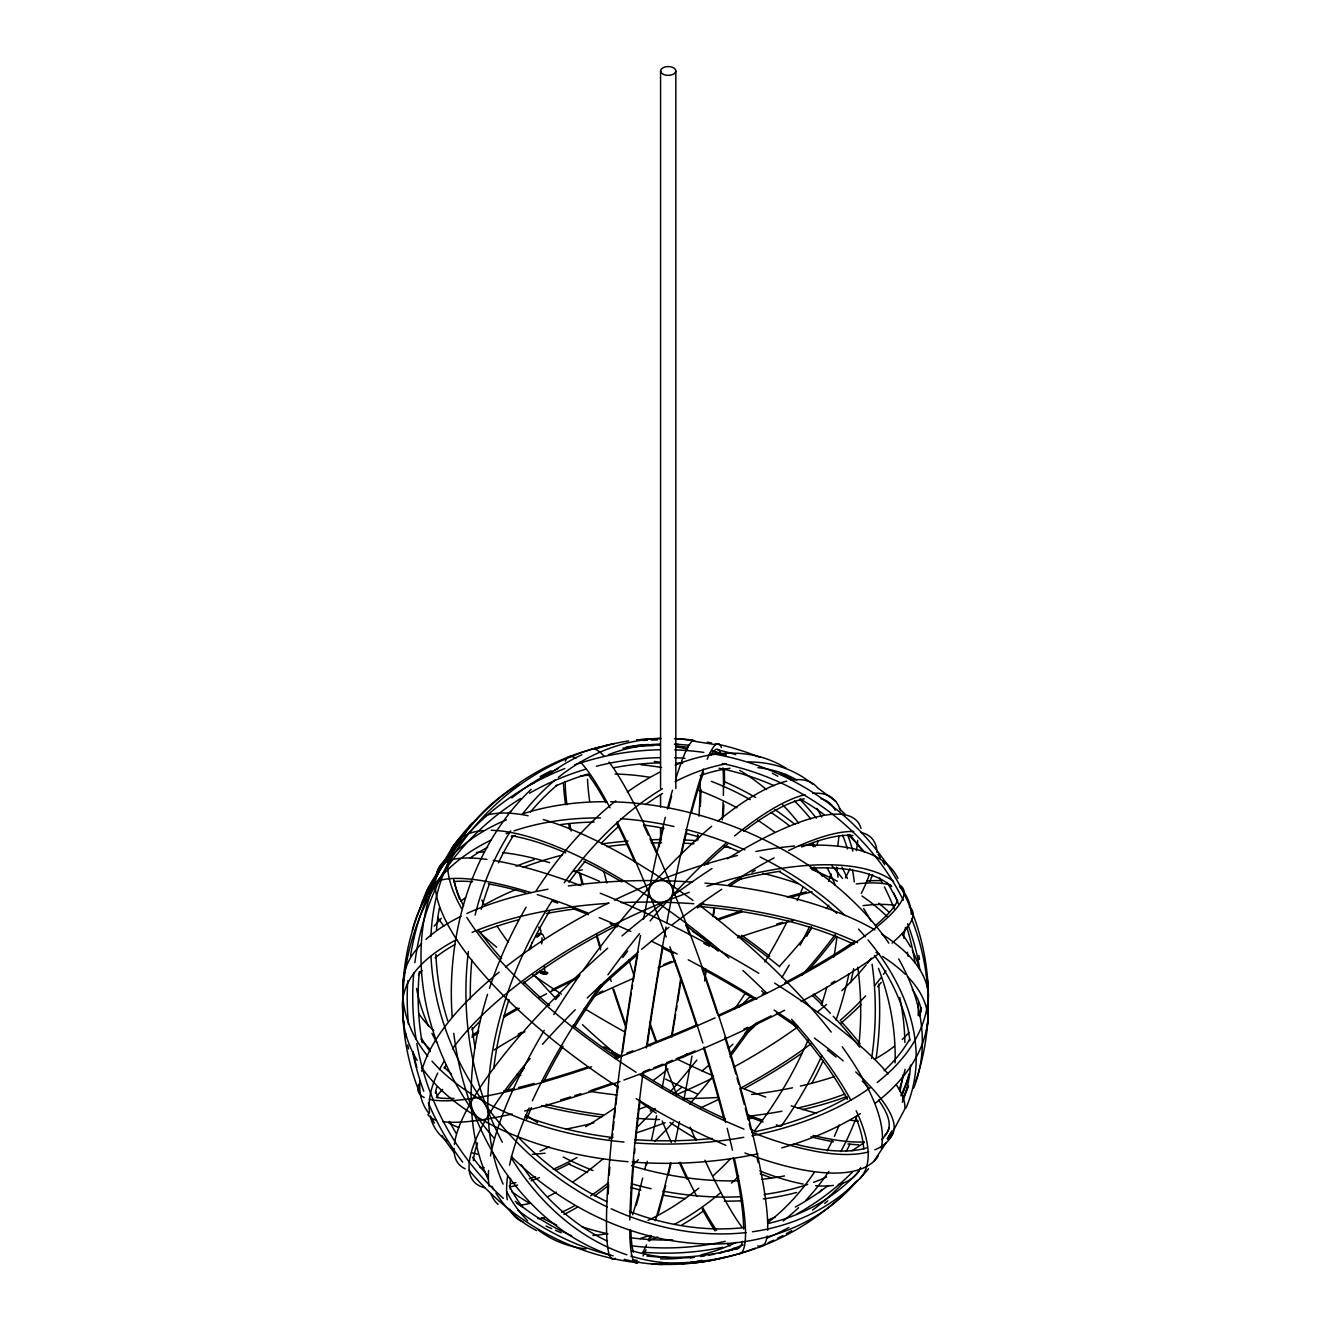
<?xml version="1.0" encoding="UTF-8"?>
<svg xmlns="http://www.w3.org/2000/svg" width="1331" height="1331" viewBox="0 0 1331 1331"><rect width="100%" height="100%" fill="white"/><g stroke="black" fill="none" stroke-linecap="round" stroke-linejoin="round"><path stroke-width="1.5" d="M541.617 943.829L542 937.839M530.537 948.57L531.002 946.175M540.136 971.297C557.323 972.445 539.637 977.154 540.037 970.865M531.718 943.762L531.901 942.448M541.684 940.867L541.551 943.047M536.543 973.993L537.591 972.279M537.508 972.761L537.558 973.044M544.379 966.722L544.812 971.447M894.049 1129.437L904.797 1109.039A262.789 58.98 27.8 0 0 896.179 1084.632M886.097 1142.83L873.735 1161.431A262.789 86.548 33.6 0 1 744.927 1152.979M539.92 972.512L544.229 973.793L547.64 973.094M540.819 933.697L540.935 930.585L538.706 927.091M537.608 973.527L536.593 973.56M546.608 973.61L540.053 972.129M537.009 933.647L542.649 934.262L544.462 938.172M715.662 744.661L692.386 740.968A262.789 23.825 -81 0 0 675.532 779.766M536.127 936.142L538.24 935.826L539.787 933.231M535.844 936.425L537.059 937.107A11.064 9.034 3.1 0 0 540.003 934.612L540.253 933.447M835.635 801.312L817.45 787.702A262.789 73.538 -53.2 0 0 790.747 780.299M675.832 71.009A7.62 4.409 0 0 1 664.302 74.736A7.62 4.409 0 0 1 664.485 67.116A7.62 4.409 0 0 1 675.832 71.009L675.832 788.468M660.575 70.892L660.575 788.351M660.575 794.59L660.575 807.068M660.575 827.849L660.575 842.407M722.7 1252.338A257.216 249.562 74.5 0 1 718.723 1253.236M714.714 1254.085A257.216 249.562 74.5 0 1 708.674 1255.233M704.631 1255.898A257.216 249.562 74.5 0 1 700.555 1256.514M694.449 1257.296A257.216 249.562 74.5 0 1 690.373 1257.728M540.203 776.522A257.216 249.562 74.5 0 1 551.051 770.799M622.875 748.205A257.216 249.562 74.5 0 1 653.454 745.593M675.849 746.125A257.216 249.562 74.5 0 1 688.144 747.29M714.497 751.948A257.216 249.562 74.5 0 1 726.343 755.01M772.413 773.294A257.216 249.562 74.5 0 1 777.87 776.206M849.577 834.57A257.216 249.562 74.5 0 1 862.238 850.592M879.675 877.944A257.216 249.562 74.5 0 1 882.569 883.318M884.433 886.928A257.216 249.562 74.5 0 1 894.482 909.356M902.934 934.445A257.216 249.562 74.5 0 1 903.999 938.355M907.276 952.214A257.216 249.562 74.5 0 1 908.091 956.224M905.147 1069.325A257.216 249.562 74.5 0 1 899.307 1089.324M843.255 1182.743A257.216 249.562 74.5 0 1 812.609 1210.079M738.339 1248.062A257.216 249.562 74.5 0 1 734.446 1249.227M732.516 1249.776A257.216 249.562 74.5 0 1 728.606 1250.857M755.093 1248.179A262.789 254.97 74.5 0 1 651.94 1264.017M637.732 1262.77A262.789 254.97 74.5 0 1 469.161 1170.298M462.672 1162.129A262.789 254.97 74.5 0 1 428.332 1102.9M423.74 1091.204A262.789 254.97 74.5 0 1 412.893 1053.287M408.484 1024.321A262.789 254.97 74.5 0 1 407.752 980.814M410.53 955.941A262.789 254.97 74.5 0 1 601.179 746.741M605.106 745.826A262.789 254.97 74.5 0 1 609.082 744.994M643.306 740.452A262.789 254.97 74.5 0 1 647.332 740.219M651.375 740.069A262.789 254.97 74.5 0 1 657.398 739.969M791.662 1230.676A262.789 254.97 74.5 0 1 786.388 1233.654M782.844 1235.584A262.789 254.97 74.5 0 1 777.42 1238.362M773.777 1240.143A262.789 254.97 74.5 0 1 768.237 1242.721M764.51 1244.352A262.789 254.97 74.5 0 1 758.87 1246.698M855.45 1182.161A262.789 254.97 74.5 0 1 659.494 1262.603M637.166 1260.44A262.789 254.97 74.5 0 1 633.123 1259.841M613.175 1255.848A262.789 254.97 74.5 0 1 517.792 1210.212M503.384 1198.366A262.789 254.97 74.5 0 1 416.836 1043.537M416.137 1039.395A262.789 254.97 74.5 0 1 413.758 973.028M414.873 962.662A262.789 254.97 74.5 0 1 614.589 743.463M636.684 739.969A262.789 254.97 74.5 0 1 660.908 738.455M675.017 738.672A262.789 254.97 74.5 0 1 693.268 740.119M707.427 742.182A262.789 254.97 74.5 0 1 711.436 742.931M715.429 743.73A262.789 254.97 74.5 0 1 760.151 757.472M839.245 808.533A262.789 254.97 74.5 0 1 845.135 814.256M878.044 854.319A262.789 254.97 74.5 0 1 880.34 857.78M882.569 861.273A262.789 254.97 74.5 0 1 884.732 864.801M892.186 1130.585A262.789 254.97 74.5 0 1 889.224 1135.925M738.04 1248.245A257.216 249.562 74.5 0 1 646.949 1256.048M571.681 1235.867A257.216 249.562 74.5 0 1 515.247 1201.261M488.161 1175.889A257.216 249.562 74.5 0 1 472.438 1157.205M456.383 1133.663A257.216 249.562 74.5 0 1 449.379 1121.368M438.049 1097.326A257.216 249.562 74.5 0 1 435.769 1091.62M422.177 1042.622A257.216 249.562 74.5 0 1 419.348 971.58M511.886 797.885A257.216 249.562 74.5 0 1 558.404 768.353M626.369 746.99A257.216 249.562 74.5 0 1 648.796 744.495M675.233 744.245A257.216 249.562 74.5 0 1 689.574 745.31M718.008 749.952A257.216 249.562 74.5 0 1 735.793 754.644M779.766 772.729A257.216 249.562 74.5 0 1 792.294 779.8M893.534 892.768A257.216 249.562 74.5 0 1 898.475 904.032M906.744 927.091A257.216 249.562 74.5 0 1 915.029 962.779M918.373 1003.341A257.216 249.562 74.5 0 1 918.157 1015.52M909.09 1073.818A257.216 249.562 74.5 0 1 902.035 1095.679M827.832 1200.861A257.216 249.562 74.5 0 1 824.638 1203.474M789.017 1227.365A257.216 249.562 74.5 0 1 766.906 1238.096M866.631 1147.888A257.216 84.718 33.6 0 1 793.542 1143.662M756.657 1131.799A257.216 84.718 33.6 0 1 750.934 1129.603M725.511 1118.905A257.216 84.718 33.6 0 1 642.091 1073.867M618.1 1058.195A257.216 84.718 33.6 0 1 573.112 1025.169M549.57 1005.62A257.216 84.718 33.6 0 1 523.898 981.995M501.554 958.636A257.216 84.718 33.6 0 1 479.36 931.134M463.587 905.812A257.216 84.718 33.6 0 1 453.655 879.492M738.655 935.394A257.216 84.718 33.6 0 1 779.75 966.788M812.226 995.322A257.216 84.718 33.6 0 1 830.378 1013.29M833.173 1016.218A257.216 84.718 33.6 0 1 859.626 1047.214M889.191 1127.756A257.216 84.718 33.6 0 1 881.555 1139.619M893.168 1132.681A262.789 86.548 33.6 0 1 874.85 1149.818M868.744 1151.881A262.789 86.548 33.6 0 1 751.632 1132.182M743.979 1129.121A262.789 86.548 33.6 0 1 639.679 1074.533M636.151 1072.287A262.789 86.548 33.6 0 1 466.815 917.392M461.541 908.507A262.789 86.548 33.6 0 1 457.265 841.458M712.501 915.395A262.789 86.548 33.6 0 1 719.505 919.987M741.683 935.277A262.789 86.548 33.6 0 1 769.734 956.307M813.757 993.974A262.789 86.548 33.6 0 1 822.674 1002.509M841.142 1021.559A262.789 86.548 33.6 0 1 860.125 1043.77M725.828 1145.309A262.789 86.548 33.6 0 1 636.168 1098.641M618.499 1087.494A262.789 86.548 33.6 0 1 444.903 860.059M476.465 852.489A257.216 84.718 33.6 0 1 483.819 851.923M502.569 852.622A257.216 84.718 33.6 0 1 549.653 862.688M574.343 871.09A257.216 84.718 33.6 0 1 599.582 881.355M692.37 931.201A257.216 84.718 33.6 0 1 711.22 943.546M580.316 776.106A257.216 207.137 43.8 0 1 590.398 774.925M615.072 774.043A257.216 207.137 43.8 0 1 649.778 777.287M697.793 790.048A257.216 207.137 43.8 0 1 736.958 807.817M757.788 820.262A257.216 207.137 43.8 0 1 774.476 831.925M814.006 867.03A257.216 207.137 43.8 0 1 822.325 876.081M878.493 968.352A257.216 207.137 43.8 0 1 895.064 1062.87M857.53 1180.381A262.789 211.629 43.8 0 1 511.27 1156.439M494.084 1138.171A262.789 211.629 43.8 0 1 470.542 825.054M868.544 1168.701A262.789 211.629 43.8 0 1 752.414 1231.774M746.275 1232.556A262.789 211.629 43.8 0 1 611.195 1208.798M607.385 1207.017A262.789 211.629 43.8 0 1 430.994 956.573M430.945 936.225A262.789 211.629 43.8 0 1 519.073 784.441M654.32 761.415A262.789 211.629 43.8 0 1 660.409 762.38M723.765 781.413A262.789 211.629 43.8 0 1 755.642 797.502M774.792 809.547A262.789 211.629 43.8 0 1 794.906 824.421M859.127 1171.064A257.216 207.137 43.8 0 1 768.353 1223.472M744.661 1227.548A257.216 207.137 43.8 0 1 629.413 1211.426M606.869 1201.66A257.216 207.137 43.8 0 1 518.408 1137.34M447.748 1020.894A257.216 207.137 43.8 0 1 435.952 954.443M436.485 929.903A257.216 207.137 43.8 0 1 439.48 907.692M529.405 785.04A257.216 207.137 43.8 0 1 534.912 782.312M641.109 764.809A257.216 207.137 43.8 0 1 661.557 767.505M711.303 781.347A257.216 207.137 43.8 0 1 750.268 799.681M770.882 812.376A257.216 207.137 43.8 0 1 789.067 825.536M810.695 844.004A257.216 207.137 43.8 0 1 813.64 846.799M832.041 865.965A257.216 207.137 43.8 0 1 842.523 878.493M863.703 908.624A257.216 207.137 43.8 0 1 871.023 921.152M899.739 997.468A257.216 207.137 43.8 0 1 904.864 1042.472M902.917 1074.932A257.216 207.137 43.8 0 1 899.989 1091.087M436.951 873.452A262.789 58.98 27.8 0 1 487.013 859.427M493.185 860.358A262.789 58.98 27.8 0 1 580.948 885.681M600.231 893.217A262.789 58.98 27.8 0 1 758.786 973.31M774.592 983.127A262.789 58.98 27.8 0 1 888.027 1073.818M858.794 1144.81A262.789 58.98 27.8 0 1 847.93 1143.945M833.522 1141.798A262.789 58.98 27.8 0 1 810.878 1136.774M763.079 1121.983A262.789 58.98 27.8 0 1 748.155 1116.493M619.065 1056.548A262.789 58.98 27.8 0 1 611.744 1052.522M426.203 893.85A262.789 58.98 27.8 0 1 531.036 892.619M537.242 894.565A262.789 58.98 27.8 0 1 587.52 912.816M599.266 917.641A262.789 58.98 27.8 0 1 630.844 931.484M651.308 941.117A262.789 58.98 27.8 0 1 677.146 954.011M688.243 959.801A262.789 58.98 27.8 0 1 756.873 999.148M774.026 1010.079A262.789 58.98 27.8 0 1 797.818 1026.134M814.406 1038.08A262.789 58.98 27.8 0 1 843.205 1060.857M855.766 1071.971A262.789 58.98 27.8 0 1 888.01 1139.336M858.412 1121.135A257.216 57.715 27.8 0 1 850.842 1120.269M816.602 1113.248A257.216 57.715 27.8 0 1 791.146 1105.828M765.807 1097.127A257.216 57.715 27.8 0 1 740.618 1087.444M713.632 1076.047A257.216 57.715 27.8 0 1 676.264 1058.694A257.216 45.454 -22.7 0 0 695.148 1050.908M650.593 1045.783A257.216 57.715 27.8 0 1 646.966 1043.887M625.32 1032.24A257.216 57.715 27.8 0 1 584.226 1008.416M561.416 994.091A257.216 57.715 27.8 0 1 532.184 974.292M496.663 947.239A257.216 57.715 27.8 0 1 477.962 930.868M703.849 943.396A257.216 57.715 27.8 0 1 707.46 945.343M864.368 1141.915A257.216 57.715 27.8 0 1 813.091 1135.459M780.382 1126.226A257.216 57.715 27.8 0 1 776.289 1124.895M762.497 1120.203A257.216 57.715 27.8 0 1 747.44 1114.696M697.344 1093.982A257.216 57.715 27.8 0 1 665.517 1079.092M621.743 1056.564A257.216 57.715 27.8 0 1 603.908 1046.698M443.839 926.143A257.216 57.715 27.8 0 1 437.799 917.425M453.655 881.555A257.216 57.715 27.8 0 1 472.588 881.754M488.277 883.884A257.216 57.715 27.8 0 1 525.828 892.785M552.282 901.17A257.216 57.715 27.8 0 1 557.739 903.083M572.812 908.591A257.216 57.715 27.8 0 1 588.402 914.647M610.064 923.664A257.216 57.715 27.8 0 1 617.368 926.842M662.206 947.872A257.216 57.715 27.8 0 1 673.187 953.395M702.103 968.669A257.216 57.715 27.8 0 1 753.928 998.866M776.306 1013.19A257.216 57.715 27.8 0 1 797.103 1027.382M827.433 1050.043A257.216 57.715 27.8 0 1 836.018 1057.03M862.238 1080.988A257.216 57.715 27.8 0 1 868.461 1087.627M878.626 1100.138A257.216 57.715 27.8 0 1 884.766 1135.343M909.489 1074.616A257.216 242.525 0.5 0 1 900.854 1095.663M828.231 1185.505A257.216 242.525 0.5 0 1 795.322 1207.034M775.357 1216.917A257.216 242.525 0.5 0 1 767.904 1220.094M672.737 1239.943A257.216 242.525 0.5 0 1 630.112 1237.68M607.934 1233.82A257.216 242.525 0.5 0 1 582.263 1226.899M529.139 1202.991A257.216 242.525 0.5 0 1 511.803 1191.794M918.789 955.342A257.216 242.525 0.5 0 1 919.521 959.385M928.306 994.44A262.789 247.782 0.5 0 1 927.857 1012.542M408.534 1048.961A262.789 247.782 0.5 0 1 407.669 1045.001M406.155 1037.032A262.789 247.782 0.5 0 1 405.489 1033.006M404.391 1024.92A262.789 247.782 0.5 0 1 403.942 1020.86M402.761 1000.579A262.789 247.782 0.5 0 1 564.793 768.536M574.559 764.942A262.789 247.782 0.5 0 1 660.259 749.752M674.75 749.869A262.789 247.782 0.5 0 1 703.8 752.398M710.022 753.329A262.789 247.782 0.5 0 1 928.14 988.351M928.073 996.237A262.789 247.782 0.5 0 1 915.462 1082.003M891.587 1131.849A262.789 247.782 0.5 0 1 887.128 1138.687M722.517 1247.313A262.789 247.782 0.5 0 1 643.821 1252.305M561.216 1232.739A262.789 247.782 0.5 0 1 555.46 1230.31M551.666 1228.629A262.789 247.782 0.5 0 1 546.043 1226.001M453.971 1152.263A262.789 247.782 0.5 0 1 441.892 1135.393M434.388 1123.164A262.789 247.782 0.5 0 1 430.445 1116.027M420.812 1095.613A262.789 247.782 0.5 0 1 520.687 798.45M529.522 793.193A262.789 247.782 0.5 0 1 586.372 769.002M596.371 766.24A262.789 247.782 0.5 0 1 660.176 757.638M674.684 757.755A262.789 247.782 0.5 0 1 685.032 758.304M722.267 763.512A262.789 247.782 0.5 0 1 903.3 900.205M911.668 918.972A262.789 247.782 0.5 0 1 927.873 992.177M908.008 1086.362A257.216 242.525 0.5 0 1 902.518 1099.772M852.672 1171.879A257.216 242.525 0.5 0 1 797.053 1213.905M725.245 1241.324A257.216 242.525 0.5 0 1 632.075 1245.833M556.757 1225.086A257.216 242.525 0.5 0 1 541.7 1217.865M522.051 1206.585A257.216 242.525 0.5 0 1 516.861 1203.191M416.869 1067.429A257.216 242.525 0.5 0 1 413.009 1051.573M507.727 813.657A257.216 242.525 0.5 0 1 511.087 811.245M555.643 785.972A257.216 242.525 0.5 0 1 588.052 774.026M613.591 767.787A257.216 242.525 0.5 0 1 660.292 762.896M676.497 763.096A257.216 242.525 0.5 0 1 682.587 763.412M719.073 768.237A257.216 242.525 0.5 0 1 774.176 785.689M800.081 798.85A257.216 242.525 0.5 0 1 824.238 814.722M847.864 834.554A257.216 242.525 0.5 0 1 864.684 852.173M887.544 883.235A257.216 242.525 0.5 0 1 897.527 900.987M907.592 923.764A257.216 242.525 0.5 0 1 919.788 969.301M908.491 1086.063A257.216 175.276 20.8 0 1 902.601 1098.774M864.085 1142.53A257.216 175.276 20.8 0 1 851.84 1150.749M784.425 1175.955A257.216 175.276 20.8 0 1 761.964 1179.299M738.888 1180.797A257.216 175.276 20.8 0 1 631.659 1165.79M537.624 1122.649A257.216 175.276 20.8 0 1 525.712 1114.629M420.13 908.175A262.789 179.069 20.8 0 1 506.445 819.813M522.135 814.023A262.789 179.069 20.8 0 1 606.62 801.728M610.663 801.778A262.789 179.069 20.8 0 1 888.809 943.147M898.658 958.902A262.789 179.069 20.8 0 1 913.698 1088.076M891.537 1132.947A262.789 179.069 20.8 0 1 888.992 1136.241M796.637 1192.476A262.789 179.069 20.8 0 1 763.295 1198.898M742.582 1200.745A262.789 179.069 20.8 0 1 724.38 1201.161M685.382 1198.582A262.789 179.069 20.8 0 1 662.954 1195.072M640.793 1190.164A262.789 179.069 20.8 0 1 630.728 1187.485M587.587 1172.461A262.789 179.069 20.8 0 1 568.503 1163.926M412.36 930.269A262.789 179.069 20.8 0 1 490.989 840.177M506.079 833.705A262.789 179.069 20.8 0 1 510.006 832.258M513.982 830.877A262.789 179.069 20.8 0 1 600.481 817.933M620.878 818.698A262.789 179.069 20.8 0 1 673.985 826.501M686.081 829.429A262.789 179.069 20.8 0 1 744.961 849.91M760.101 856.981A262.789 179.069 20.8 0 1 845.185 915.661M858.478 929.105A262.789 179.069 20.8 0 1 865.35 936.808M867.995 939.936A262.789 179.069 20.8 0 1 905.995 1108.024M826.634 1176.987A257.216 175.276 20.8 0 1 813.54 1182.361M807.717 1184.407A257.216 175.276 20.8 0 1 764.11 1194.489M741.101 1196.669A257.216 175.276 20.8 0 1 662.938 1191.129M651.125 1188.699A257.216 175.276 20.8 0 1 631.393 1183.708M592.944 1170.565A257.216 175.276 20.8 0 1 563.196 1157.022M436.751 1042.423A257.216 175.276 20.8 0 1 431.959 1033.388M428.532 1026.134A257.216 175.276 20.8 0 1 416.536 988.5M470.325 857.896A257.216 175.276 20.8 0 1 487.645 847.298M511.32 836.717A257.216 175.276 20.8 0 1 515.18 835.336M560.75 824.588A257.216 175.276 20.8 0 1 594.108 822.042M643.688 825.004A257.216 175.276 20.8 0 1 663.886 828.331M685.581 833.239A257.216 175.276 20.8 0 1 699.341 837.083M724.33 845.551A257.216 175.276 20.8 0 1 739.454 851.657M779.35 871.672A257.216 175.276 20.8 0 1 836.733 913.415M874.517 955.442A257.216 175.276 20.8 0 1 909.888 1040.742M910.57 1065.099A257.216 175.276 20.8 0 1 902.351 1102.251M633.34 746.009A257.216 202.179 86 0 1 659.893 745.21M675.948 746.891A257.216 202.179 86 0 1 687.628 749.137M739.703 770.383A257.216 202.179 86 0 1 766.49 789.632M782.611 804.723A257.216 202.179 86 0 1 798.7 823.107M813.058 843.189A257.216 202.179 86 0 1 815.221 846.599M827.383 868.161A257.216 202.179 86 0 1 835.369 885.265M857.796 967.238A257.216 202.179 86 0 1 858.894 1044.885M839.162 1125.061A257.216 202.179 86 0 1 834.304 1136.391M832.59 1140.068A257.216 202.179 86 0 1 827.167 1150.833M814.223 1172.445A257.216 202.179 86 0 1 768.603 1222.041M736.126 1242.389A257.216 202.179 86 0 1 701.071 1254.817M681.039 1258.128A257.216 202.179 86 0 1 660.592 1258.876M662.738 1264.483A262.789 206.571 86 0 1 624.172 1259.309M610.33 1255.15A262.789 206.571 86 0 1 453.771 1033.322M452.157 1016.701A262.789 206.571 86 0 1 531.185 789.35M547.058 775.84A262.789 206.571 86 0 1 581.897 754.76M595.173 749.303A262.789 206.571 86 0 1 628.665 740.968M636.95 740.036A262.789 206.571 86 0 1 647.398 739.454M701.853 1260.341A262.789 206.571 86 0 1 681.539 1263.685M666.898 1262.953A262.789 206.571 86 0 1 630.827 1256.048M626.884 1254.784A262.789 206.571 86 0 1 511.453 1158.17M502.336 1142.231A262.789 206.571 86 0 1 468.412 951.432M475.084 915.112A262.789 206.571 86 0 1 510.688 830.877M522.567 814.023A262.789 206.571 86 0 1 555.16 779.983M558.371 777.354A262.789 206.571 86 0 1 659.893 738.489M674.518 738.622A262.789 206.571 86 0 1 694.882 741.001M799.898 799.415A262.789 206.571 86 0 1 816.336 818.199M878.676 984.091A262.789 206.571 86 0 1 876.048 1058.627M849.893 1144.244A262.789 206.571 86 0 1 846.316 1151.332M821.776 1189.448A262.789 206.571 86 0 1 819.231 1192.626M724.214 1257.313A262.789 206.571 86 0 1 681.522 1263.468M693.601 1257.296A257.216 202.179 86 0 1 631.726 1250.641M607.119 1241.024A257.216 202.179 86 0 1 521.303 1164.775M475.084 1047.813A257.216 202.179 86 0 1 472.222 1027.582M470.375 998.965A257.216 202.179 86 0 1 471.889 960.084M481.24 909.339A257.216 202.179 86 0 1 489.592 883.601M498.41 862.821A257.216 202.179 86 0 1 513.333 835.735M530.404 812.143A257.216 202.179 86 0 1 557.656 784.674M608.284 754.694A257.216 202.179 86 0 1 660.159 744.062M674.484 744.179A257.216 202.179 86 0 1 678.56 744.462M711.935 750.651A257.216 202.179 86 0 1 725.378 755.193M794.391 800.846A257.216 202.179 86 0 1 810.712 818.864M841.974 867.13A257.216 202.179 86 0 1 847.414 878.477M872.104 964.193A257.216 202.179 86 0 1 871.605 1058.345M856.731 1116.31A257.216 202.179 86 0 1 840.826 1151.548M828.814 1171.413A257.216 202.179 86 0 1 805.854 1200.296M798.617 1207.616A257.216 202.179 86 0 1 783.194 1221.009M743.097 1244.818A257.216 202.179 86 0 1 719.622 1252.82M921.335 1007.866A257.216 149.022 0.2 0 1 919.571 1015.653M909.605 1039.311A257.216 149.022 0.2 0 1 884.167 1070.74M847.414 1097.543A257.216 149.022 0.2 0 1 754.81 1131.733M712.268 1138.438A257.216 149.022 0.2 0 1 635.003 1139.702M612.776 1137.556A257.216 149.022 0.2 0 1 525.113 1116.376M451.242 1073.801A257.216 149.022 0.2 0 1 444.121 1067.196M430.312 1051.64A257.216 149.022 0.2 0 1 421.445 1038.33M434.189 926.176A257.216 149.022 0.2 0 1 441.276 918.357M460.642 901.287A257.216 149.022 0.2 0 1 465.65 897.593M523.166 867.396A257.216 149.022 0.2 0 1 562.081 855.151M606.82 846.599A257.216 149.022 0.2 0 1 626.884 844.386M651.325 842.972A257.216 149.022 0.2 0 1 661.49 842.789M683.818 843.189A257.216 149.022 0.2 0 1 694.017 843.754M724.247 846.832A257.216 149.022 0.2 0 1 730.153 847.681M811.744 869.492A257.216 149.022 0.2 0 1 837.349 881.255M861.956 895.979A257.216 149.022 0.2 0 1 886.945 916.41M901.969 933.613A257.216 149.022 0.2 0 1 910.554 946.957M912.351 950.351A257.216 149.022 0.2 0 1 918.423 965.108M926.509 974.442A262.789 152.25 0.2 0 1 877.212 1082.452M870.74 1087.327A262.789 152.25 0.2 0 1 751.965 1135.759M743.796 1137.306A262.789 152.25 0.2 0 1 634.355 1142.913M623.973 1142.048A262.789 152.25 0.2 0 1 431.976 1061.14M427.817 1056.248A262.789 152.25 0.2 0 1 403.543 979.366M516.145 866.231A262.789 152.25 0.2 0 1 534.13 859.676M601.512 844.004A262.789 152.25 0.2 0 1 628.116 841.026M651.025 839.745A262.789 152.25 0.2 0 1 661.407 839.562M684.201 839.977A262.789 152.25 0.2 0 1 696.712 840.693M878.776 903.25A262.789 152.25 0.2 0 1 889.075 912.201M928.073 1005.67A262.789 152.25 0.2 0 1 875.565 1102.966M860.358 1113.614A262.789 152.25 0.2 0 1 781.763 1147.854M757.988 1153.777A262.789 152.25 0.2 0 1 632.208 1162.046M628.049 1161.713A262.789 152.25 0.2 0 1 421.494 1067.179M417.102 1060.341A262.789 152.25 0.2 0 1 402.761 1006.602M485.216 904.415A257.216 149.022 0.2 0 1 517.343 888.958M574.143 871.589A257.216 149.022 0.2 0 1 582.346 869.892M704.132 863.836A257.216 149.022 0.2 0 1 708.175 864.218M762.896 873.369A257.216 149.022 0.2 0 1 798.051 883.651M897.543 900.654A257.216 45.454 -22.7 0 1 875.432 925.544M854.768 941.1A257.216 45.454 -22.7 0 1 784.774 982.777M765.941 992.493A257.216 45.454 -22.7 0 1 762.097 994.423M755.06 997.917A257.216 45.454 -22.7 0 1 718.075 1015.403M697.377 1024.604A257.216 45.454 -22.7 0 1 646.467 1045.617M632.924 1050.825A257.216 45.454 -22.7 0 1 626.968 1053.054M620.995 1055.267A257.216 45.454 -22.7 0 1 615.038 1057.446M587.736 1066.996A257.216 45.454 -22.7 0 1 541.867 1081.271M534.247 1083.401A257.216 45.454 -22.7 0 1 518.491 1087.51M514.199 1088.558A257.216 45.454 -22.7 0 1 503.75 1090.971M454.004 1098.391A257.216 45.454 -22.7 0 1 436.252 1097.443M471.84 1037.165A257.216 45.454 -22.7 0 1 478.328 1032.873M503.717 1017.25A257.216 45.454 -22.7 0 1 519.34 1008.332M539.088 997.651A257.216 45.454 -22.7 0 1 546.575 993.758M550.352 991.811A257.216 45.454 -22.7 0 1 575.974 979.084M718.807 919.738A257.216 45.454 -22.7 0 1 741.816 911.901M789.649 897.493A257.216 45.454 -22.7 0 1 812.043 891.837M856.232 883.9A257.216 45.454 -22.7 0 1 891.221 885.481M900.288 885.381A262.789 46.435 -22.7 0 1 718.84 1016.152M715.096 1017.849A262.789 46.435 -22.7 0 1 614.855 1058.594M591.596 1066.797A262.789 46.435 -22.7 0 1 429.347 1099.306M424.273 1097.543A262.789 46.435 -22.7 0 1 418.783 1084.1M472.206 1035.202A262.789 46.435 -22.7 0 1 478.811 1030.926M504.283 1015.503A262.789 46.435 -22.7 0 1 517.576 1008M552.032 989.748A262.789 46.435 -22.7 0 1 577.238 977.337M716.927 919.305A262.789 46.435 -22.7 0 1 741.716 910.803M787.12 896.944A262.789 46.435 -22.7 0 1 806.336 891.87M866.714 881.022A262.789 46.435 -22.7 0 1 881.055 880.656M909.289 906.877A262.789 46.435 -22.7 0 1 892.053 943.08M879.009 953.562A262.789 46.435 -22.7 0 1 801.129 1001.594M784.591 1010.262A262.789 46.435 -22.7 0 1 623.856 1080.073M619.93 1081.504A262.789 46.435 -22.7 0 1 524.664 1111.019M512.219 1113.997A262.789 46.435 -22.7 0 1 442.541 1121.6M436.485 1120.286A262.789 46.435 -22.7 0 1 427.883 1114.313M518.142 1034.204A262.789 46.435 -22.7 0 1 521.469 1032.324M599.083 992.743A262.789 46.435 -22.7 0 1 602.81 991.029M663.62 964.559A262.789 46.435 -22.7 0 1 671.373 961.431M776.772 924.03A262.789 46.435 -22.7 0 1 782.678 922.267M834.903 981.113A257.216 45.454 -22.7 0 1 831.126 983.376M771.098 1015.902A257.216 45.454 -22.7 0 1 755.026 1023.789M747.689 1027.316A257.216 45.454 -22.7 0 1 743.979 1029.063M672.438 1060.341A257.216 45.454 -22.7 0 1 666.748 1062.62M662.971 1064.135A257.216 45.454 -22.7 0 1 653.588 1067.828M649.861 1069.275A257.216 45.454 -22.7 0 1 643.905 1071.555M612.193 1083.151A257.216 45.454 -22.7 0 1 591.047 1090.372M580.932 1093.666A257.216 45.454 -22.7 0 1 574.776 1095.613M570.7 1096.877A257.216 45.454 -22.7 0 1 560.667 1099.905M436.984 1096.195A257.216 45.454 -22.7 0 1 442.641 1089.357M494.167 1049.959A257.216 45.454 -22.7 0 1 524.913 1031.725M592.312 997.069A257.216 45.454 -22.7 0 1 633.623 978.285M658.063 967.92A257.216 45.454 -22.7 0 1 675.133 960.982M737.507 937.839A257.216 45.454 -22.7 0 1 792.977 920.536M863.104 905.629A257.216 45.454 -22.7 0 1 894.748 905.446M785.29 774.376A257.216 154.845 -62.2 0 1 793.476 780.498M816.984 808.416A257.216 154.845 -62.2 0 1 821.693 817.084M836.75 866.963A257.216 154.845 -62.2 0 1 838.014 877.245M836.999 936.458A257.216 154.845 -62.2 0 1 833.838 957.006M826.85 987.136A257.216 154.845 -62.2 0 1 821.343 1005.304M808.316 1039.578A257.216 154.845 -62.2 0 1 754.96 1130.219M730.553 1158.702A257.216 154.845 -62.2 0 1 713.333 1175.639M698.792 1188.134A257.216 154.845 -62.2 0 1 647.964 1220.361M607.285 1233.621A257.216 154.845 -62.2 0 1 592.827 1235.467M675.233 765.092A262.789 158.206 -62.2 0 1 786.155 768.32M536.659 1230.559A262.789 158.206 -62.2 0 1 495.914 1193.108M493.834 1189.764A262.789 158.206 -62.2 0 1 491.854 1186.304M488.111 1179.05A262.789 158.206 -62.2 0 1 487.545 994.307M489.459 988.334A262.789 158.206 -62.2 0 1 526.111 907.193M535.894 891.188A262.789 158.206 -62.2 0 1 615.754 800.846M627.35 792.045A262.789 158.206 -62.2 0 1 660.226 771.947M748.338 761.931A262.789 158.206 -62.2 0 1 812.526 784.092M847.797 835.386A262.789 158.206 -62.2 0 1 852.855 851.108M853.67 968.669A262.789 158.206 -62.2 0 1 850.642 982.561M823.174 1060.74A262.789 158.206 -62.2 0 1 811.977 1083.068M703.65 1210.844A262.789 158.206 -62.2 0 1 681.971 1224.903M657.63 1237.031A262.789 158.206 -62.2 0 1 648.297 1240.658M585.939 1248.96A262.789 158.206 -62.2 0 1 538.323 1230.077M527.692 1220.81A262.789 158.206 -62.2 0 1 506.662 1191.528M503.101 1184.108A262.789 158.206 -62.2 0 1 492.969 1152.879M491.738 1146.906A262.789 158.206 -62.2 0 1 552.615 900.006M564.228 882.836A262.789 158.206 -62.2 0 1 662.422 788.751M675.067 781.713A262.789 158.206 -62.2 0 1 726.377 763.861M842.59 835.153A257.216 154.845 -62.2 0 1 847.481 848.928M852.472 869.759A257.216 154.845 -62.2 0 1 854.286 881.904M848.962 973.76A257.216 154.845 -62.2 0 1 836.034 1020.112M821.726 1055.849A257.216 154.845 -62.2 0 1 781.164 1126.242M738.705 1176.221A257.216 154.845 -62.2 0 1 731.484 1183.109M720.47 1192.859A257.216 154.845 -62.2 0 1 674.218 1224.437M649.412 1235.467A257.216 154.845 -62.2 0 1 640.011 1238.579M522.9 1207.383A257.216 154.845 -62.2 0 1 509.307 1185.805M493.751 1068.51A257.216 154.845 -62.2 0 1 508.991 999.598M528.573 950.267A257.216 154.845 -62.2 0 1 549.77 910.903M568.886 882.203A257.216 154.845 -62.2 0 1 585.241 861.257M601.862 842.706A257.216 154.845 -62.2 0 1 619.115 825.935M645.635 804.54A257.216 154.845 -62.2 0 1 662.555 793.426M700.189 775.557A257.216 154.845 -62.2 0 1 729.954 768.27M757.921 767.671A257.216 154.845 -62.2 0 1 796.853 779.999M857.663 840.343A257.216 65.252 -40.7 0 1 856.249 850.609M849.927 868.594A257.216 65.252 -40.7 0 1 845.401 877.911M828.764 905.23A257.216 65.252 -40.7 0 1 826.451 908.574M811.294 928.971A257.216 65.252 -40.7 0 1 780.149 965.507M750.784 995.987A257.216 65.252 -40.7 0 1 738.988 1007.467M687.095 1053.636A257.216 65.252 -40.7 0 1 682.404 1057.513M667.996 1069.076A257.216 65.252 -40.7 0 1 653.255 1080.489M615.072 1107.858A257.216 65.252 -40.7 0 1 585.657 1126.692M549.021 1146.906A257.216 65.252 -40.7 0 1 540.037 1151.182M484.135 1167.586A257.216 65.252 -40.7 0 1 480.009 1167.503M555.277 999.598A257.216 65.252 -40.7 0 1 559.519 995.289M575.608 979.5A257.216 65.252 -40.7 0 1 578.586 976.655M465.201 1168.818A262.789 66.666 -40.7 0 1 454.087 1148.487M454.387 1144.51A262.789 66.666 -40.7 0 1 607.668 948.221M621.96 935.926A262.789 66.666 -40.7 0 1 665.417 901.27M673.536 895.231A262.789 66.666 -40.7 0 1 711.985 868.511M727.325 858.778A262.789 66.666 -40.7 0 1 861.007 828.448M860.774 832.407A262.789 66.666 -40.7 0 1 876.913 852.505M872.587 874.434A262.789 66.666 -40.7 0 1 869.808 881.438M836.151 936.342A262.789 66.666 -40.7 0 1 807.667 971.181M757.189 1023.672A262.789 66.666 -40.7 0 1 744.911 1035.252M569.951 1163.361A262.789 66.666 -40.7 0 1 555.509 1170.531M539.388 1177.602A262.789 66.666 -40.7 0 1 531.102 1180.763M517.593 1185.072A262.789 66.666 -40.7 0 1 510.555 1186.786M485.15 1187.834A262.789 66.666 -40.7 0 1 530.121 1058.494M542.466 1044.319A262.789 66.666 -40.7 0 1 575.242 1009.763M587.221 998.034A262.789 66.666 -40.7 0 1 638.481 951.931M641.675 949.269A262.789 66.666 -40.7 0 1 668.961 927.324M672.205 924.812A262.789 66.666 -40.7 0 1 721.718 889.274M728.623 884.749A262.789 66.666 -40.7 0 1 774.11 857.863M788.651 850.542A262.789 66.666 -40.7 0 1 853.753 831.542M869.459 874.084A257.216 65.252 -40.7 0 1 861.307 893.351M835.252 934.445A257.216 65.252 -40.7 0 1 802.077 975.107M753.912 1024.82A257.216 65.252 -40.7 0 1 744.894 1033.305M732.965 1044.236A257.216 65.252 -40.7 0 1 728.406 1048.312M708.275 1065.748A257.216 65.252 -40.7 0 1 702.003 1070.989M681.289 1087.726A257.216 65.252 -40.7 0 1 673.103 1094.082M653.438 1108.773A257.216 65.252 -40.7 0 1 650.194 1111.119M612.526 1136.657A257.216 65.252 -40.7 0 1 609.082 1138.82M577.088 1157.488A257.216 65.252 -40.7 0 1 553.214 1169.333M535.561 1176.621A257.216 65.252 -40.7 0 1 529.339 1178.8M515.946 1182.61A257.216 65.252 -40.7 0 1 510.755 1183.675M473.437 1160.632A257.216 65.252 -40.7 0 1 477.563 1142.93M506.928 1090.921A257.216 65.252 -40.7 0 1 524.397 1068.028M599.516 988.334A257.216 65.252 -40.7 0 1 637.649 954.493M697.344 907.958A257.216 65.252 -40.7 0 1 703.783 903.4M729.937 885.797A257.216 65.252 -40.7 0 1 741.966 878.244M751.982 872.238A257.216 65.252 -40.7 0 1 755.243 870.341M801.728 846.998A257.216 65.252 -40.7 0 1 852.921 835.552M905.429 927.507A257.216 100.407 -25.6 0 1 903.699 935.344M885.897 970.931A257.216 100.407 -25.6 0 1 883.435 974.375M880.856 977.852A257.216 100.407 -25.6 0 1 874.434 985.855M865.616 995.854A257.216 100.407 -25.6 0 1 840.194 1020.411M810.829 1043.937A257.216 100.407 -25.6 0 1 741.101 1087.826M719.322 1099.04A257.216 100.407 -25.6 0 1 700.788 1107.791M665.117 1122.698A257.216 100.407 -25.6 0 1 636.168 1132.947M545.111 1153.212A257.216 100.407 -25.6 0 1 532.25 1154.26M435.337 1093.1A257.216 100.407 -25.6 0 1 436.734 1087.177M444.271 1068.46A257.216 100.407 -25.6 0 1 446.035 1065.166M472.172 1029.545A257.216 100.407 -25.6 0 1 480.325 1020.877M523.033 983.526A257.216 100.407 -25.6 0 1 617.434 925.311M739.187 879.492A257.216 100.407 -25.6 0 1 780.565 871.173M810.263 868.161A257.216 100.407 -25.6 0 1 891.82 886.646M881.238 982.444A262.789 102.587 -25.6 0 1 877.645 986.753M861.273 1004.406A262.789 102.587 -25.6 0 1 840.959 1023.14M801.778 1053.303A262.789 102.587 -25.6 0 1 744.279 1088.592M477.896 1154.243A262.789 102.587 -25.6 0 1 472.322 1152.862M446.833 1141.05A262.789 102.587 -25.6 0 1 430.861 1118.622M429.564 1112.383A262.789 102.587 -25.6 0 1 437.716 1073.036M439.38 1069.708A262.789 102.587 -25.6 0 1 444.171 1061.19M452.374 1048.944A262.789 102.587 -25.6 0 1 689.225 892.319M706.944 886.313A262.789 102.587 -25.6 0 1 893.6 881.471M899.373 886.546A262.789 102.587 -25.6 0 1 911.236 914.464M429.164 1113.598A262.789 102.587 -25.6 0 1 419.98 1081.055M421.711 1071.222A262.789 102.587 -25.6 0 1 499.158 972.146M505.514 967.071A262.789 102.587 -25.6 0 1 608.733 902.884M614.373 900.122A262.789 102.587 -25.6 0 1 737.49 855.484M755.875 851.507A262.789 102.587 -25.6 0 1 794.524 846.05M798.716 845.734A262.789 102.587 -25.6 0 1 897.943 878.41M871.422 958.204A257.216 100.407 -25.6 0 1 867.33 963.411M866.182 964.809A257.216 100.407 -25.6 0 1 841.841 990.697M826.468 1004.472A257.216 100.407 -25.6 0 1 817.45 1011.926M798.051 1026.733A257.216 100.407 -25.6 0 1 733.514 1067.196M713.566 1077.578A257.216 100.407 -25.6 0 1 676.431 1094.698M647.981 1105.961A257.216 100.407 -25.6 0 1 638.314 1109.405M593.859 1122.882A257.216 100.407 -25.6 0 1 565.758 1129.137M458.729 1127.507A257.216 100.407 -25.6 0 1 448.913 1123.015M468.828 826.984A262.789 85.334 39.5 0 1 472.505 822.824M484.484 815.87A262.789 85.334 39.5 0 1 528.091 815.753M543.264 819.53A262.789 85.334 39.5 0 1 692.952 900.455M699.607 905.429A262.789 85.334 39.5 0 1 831.193 1032.091M842.224 1046.782A262.789 85.334 39.5 0 1 881.189 1148.154M878.393 1155.474A262.789 85.334 39.5 0 1 874.068 1161.497M771.431 1178.002A262.789 85.334 39.5 0 1 760.234 1173.692M618.216 1087.294A262.789 85.334 39.5 0 1 613.341 1083.417M452.607 847.414A262.789 85.334 39.5 0 1 483.269 830.544M491.239 830.294A262.789 85.334 39.5 0 1 728.922 958.037M742.914 970.499A262.789 85.334 39.5 0 1 766.906 993.392M791.562 1019.28A262.789 85.334 39.5 0 1 850.892 1100.238M856.149 1110.686A262.789 85.334 39.5 0 1 859.826 1178.75M619.131 1056.947A257.216 83.52 39.5 0 1 582.479 1024.687M556.175 998.732A257.216 83.52 39.5 0 1 535.678 976.405M508.192 942.165A257.216 83.52 39.5 0 1 497.062 926.11M484.667 905.429A257.216 83.52 39.5 0 1 481.822 900.006M833.389 1185.389A257.216 83.52 39.5 0 1 815.653 1185.705M803.159 1184.024A257.216 83.52 39.5 0 1 759.801 1170.914M696.729 1139.269A257.216 83.52 39.5 0 1 669.975 1122.499M656.2 1113.165A257.216 83.52 39.5 0 1 639.396 1101.153M459.561 899.274A257.216 83.52 39.5 0 1 454.353 881.388M511.786 835.801A257.216 83.52 39.5 0 1 565.708 852.872M583.976 861.307A257.216 83.52 39.5 0 1 621.793 881.937M685.748 925.261A257.216 83.52 39.5 0 1 718.124 951.149M761.631 990.796A257.216 83.52 39.5 0 1 764.61 993.741M794.025 1025.003A257.216 83.52 39.5 0 1 847.315 1099.273M855.517 1116.642A257.216 83.52 39.5 0 1 863.686 1149.252M860.608 1167.603A257.216 83.52 39.5 0 1 838.414 1184.44M844.852 1094.049A257.216 107.512 1.9 0 1 797.568 1108.024M781.929 1111.219A257.216 107.512 1.9 0 1 748.771 1116.193M659.51 1119.571A257.216 107.512 1.9 0 1 637.067 1118.339M602.943 1114.846A257.216 107.512 1.9 0 1 546.192 1104.281M430.079 1049.31A257.216 107.512 1.9 0 1 421.112 1039.345M418.616 974.891A257.216 107.512 1.9 0 1 422.027 970.515M435.087 957.838A257.216 107.512 1.9 0 1 454.869 944.511M480.192 932.382A257.216 107.512 1.9 0 1 518.142 919.904M546.359 913.515A257.216 107.512 1.9 0 1 575.158 908.94M699.341 906.511A257.216 107.512 1.9 0 1 853.92 944.345M912.284 989.316A257.216 107.512 1.9 0 1 921.268 1009.88A257.216 107.512 1.9 0 1 919.255 1015.836M846.932 1096.511A262.789 109.857 1.9 0 1 802.593 1109.621M754.361 1118.007A262.789 109.857 1.9 0 1 748.072 1118.739M601.595 1117.075A262.789 109.857 1.9 0 1 541.534 1105.762M402.827 1010.711A262.789 109.857 1.9 0 1 456.699 939.586M472.122 932.349A262.789 109.857 1.9 0 1 608.833 903.3M621.144 902.634A262.789 109.857 1.9 0 1 693.834 903.732M700.073 904.215A262.789 109.857 1.9 0 1 857.597 942.664M875.981 952.43A262.789 109.857 1.9 0 1 879.358 954.46M882.636 956.523A262.789 109.857 1.9 0 1 905.296 974.259M908.158 977.137A262.789 109.857 1.9 0 1 926.376 1030.843M403.226 985.406A262.789 109.857 1.9 0 1 421.461 943.712M425.92 939.387A262.789 109.857 1.9 0 1 461.125 916.227M466.882 913.499A262.789 109.857 1.9 0 1 547.989 889.241M568.32 885.98A262.789 109.857 1.9 0 1 692.469 882.104M704.931 883.102A262.789 109.857 1.9 0 1 874.966 929.936M881.721 934.013A262.789 109.857 1.9 0 1 928.489 996.004M908.973 1032.374A257.216 107.512 1.9 0 1 902.218 1039.528M894.232 1046.382A257.216 107.512 1.9 0 1 874.351 1059.376M834.57 1076.496A257.216 107.512 1.9 0 1 800.38 1086.063M792.511 1087.793A257.216 107.512 1.9 0 1 751.616 1094.465M718.424 1097.443A257.216 107.512 1.9 0 1 682.886 1098.508M617.534 1095.03A257.216 107.512 1.9 0 1 589.101 1091.254M520.804 1075.531A257.216 107.512 1.9 0 1 516.844 1074.267M433.773 1030.61A257.216 107.512 1.9 0 1 418.716 1013.557M741.783 1226.966A257.216 33.475 71.1 0 1 704.948 1160.249M695.963 1140.434A257.216 33.475 71.1 0 1 690.19 1127.141M676.73 1094.531A257.216 33.475 71.1 0 1 665.034 1064.401M656.499 1041.341A257.216 33.475 71.1 0 1 649.678 1022.225M634.022 975.739A257.216 33.475 71.1 0 1 628.981 959.934M606.853 882.985A257.216 33.475 71.1 0 1 603.941 871.489M589.65 801.212A257.216 33.475 71.1 0 1 587.503 779.167M643.489 825.004A257.216 33.475 71.1 0 1 648.247 835.036M649.994 838.796A257.216 33.475 71.1 0 1 656.416 853.005M685.964 925.112A257.216 33.475 71.1 0 1 689.608 934.728M702.152 969.201A257.216 33.475 71.1 0 1 717.259 1013.623M724.829 1037.331A257.216 33.475 71.1 0 1 735.877 1074.117M737.008 1078.043A257.216 33.475 71.1 0 1 738.755 1084.199M739.886 1088.292A257.216 33.475 71.1 0 1 744.279 1104.431M745.327 1108.39A257.216 33.475 71.1 0 1 748.305 1120.003M749.253 1123.797A257.216 33.475 71.1 0 1 750.634 1129.37M757.189 1158.286A257.216 33.475 71.1 0 1 758.005 1162.262M656.067 1042.289A262.789 34.207 71.1 0 1 649.794 1024.72M595.473 749.336A262.789 34.207 71.1 0 1 603.941 755.958M608.999 762.014A262.789 34.207 71.1 0 1 711.236 993.242A262.789 34.207 71.1 0 1 767.638 1230.277M767.122 1236.017A262.789 34.207 71.1 0 1 757.722 1245.949M715.046 1230.909A262.789 34.207 71.1 0 1 702.219 1209.08M687.046 1179.183A262.789 34.207 71.1 0 1 679.259 1162.462M626.219 1028.381A262.789 34.207 71.1 0 1 612.859 988.916M600.564 949.852A262.789 34.207 71.1 0 1 596.554 936.442M582.129 884.133A262.789 34.207 71.1 0 1 579.235 872.554M569.685 829.196A262.789 34.207 71.1 0 1 568.62 823.54M565.559 804.556A262.789 34.207 71.1 0 1 563.462 783.643M565.292 761.166A262.789 34.207 71.1 0 1 575.824 758.287M580.166 761.931A262.789 34.207 71.1 0 1 610.014 807.817M617.151 821.843A262.789 34.207 71.1 0 1 666.215 937.024M669.892 946.873A262.789 34.207 71.1 0 1 702.835 1043.105M704.066 1047.015A262.789 34.207 71.1 0 1 725.661 1122.399M727.175 1128.322A262.789 34.207 71.1 0 1 732.499 1150.2M734.479 1158.868A262.789 34.207 71.1 0 1 739.42 1253.902M729.97 1245.982A257.216 33.475 71.1 0 1 727.059 1243.404M716.544 1230.277A257.216 33.475 71.1 0 1 702.835 1207.733M696.745 1196.353A257.216 33.475 71.1 0 1 680.224 1162.379M671.306 1142.414A257.216 33.475 71.1 0 1 662.189 1120.952M626.136 1025.968A257.216 33.475 71.1 0 1 613.741 989.266M611.195 981.38A257.216 33.475 71.1 0 1 609.914 977.42M600.763 947.888A257.216 33.475 71.1 0 1 596.77 934.429M583.178 884.782A257.216 33.475 71.1 0 1 580.366 873.519M571.115 831.06A257.216 33.475 71.1 0 1 569.818 823.822M566.906 804.689A257.216 33.475 71.1 0 1 565.209 781.463M588.235 774.625A257.216 33.475 71.1 0 1 605.971 802.759M616.619 823.09A257.216 33.475 71.1 0 1 635.037 862.455M670.292 950.051A257.216 33.475 71.1 0 1 696.346 1025.169M703.866 1048.878A257.216 33.475 71.1 0 1 724.147 1119.903M733.231 1157.704A257.216 33.475 71.1 0 1 743.613 1229.029M742.482 1241.357A257.216 33.475 71.1 0 1 733.797 1248.295M821.027 798.667A257.216 71.974 -53.2 0 1 835.153 810.28M838.846 836.184A257.216 71.974 -53.2 0 1 837.731 846.083M831.01 873.868A257.216 71.974 -53.2 0 1 828.531 881.405M809.531 926.659A257.216 71.974 -53.2 0 1 800.131 945.21M789.167 965.108A257.216 71.974 -53.2 0 1 781.979 977.387M749.336 1027.698A257.216 71.974 -53.2 0 1 730.103 1054.169M712.434 1076.895A257.216 71.974 -53.2 0 1 689.774 1103.915M673.386 1122.116A257.216 71.974 -53.2 0 1 654.719 1141.482M608.633 1182.693A257.216 71.974 -53.2 0 1 590.714 1195.787M574.609 1205.736A257.216 71.974 -53.2 0 1 561.532 1212.258M544.978 1217.682A257.216 71.974 -53.2 0 1 537.774 1218.647M510.206 1189.082A257.216 71.974 -53.2 0 1 510.488 1178.401M526.594 1119.221A257.216 71.974 -53.2 0 1 531.468 1107.592M543.281 1082.469A257.216 71.974 -53.2 0 1 563.046 1046.149M574.809 1026.683A257.216 71.974 -53.2 0 1 604.557 982.128M622.775 957.455A257.216 71.974 -53.2 0 1 627.716 951.049M704.432 865.283A257.216 71.974 -53.2 0 1 727.658 844.32M743.713 831.359A257.216 71.974 -53.2 0 1 804.207 798.8M812.625 793.409A262.789 73.538 -53.2 0 1 840.51 810.712M811.561 926.759A262.789 73.538 -53.2 0 1 806.836 936.192M748.571 1031.525A262.789 73.538 -53.2 0 1 730.054 1056.831M638.381 1159.717A262.789 73.538 -53.2 0 1 632.308 1165.291M608.25 1185.655A262.789 73.538 -53.2 0 1 594.591 1195.903M577.787 1206.934A262.789 73.538 -53.2 0 1 563.928 1214.454M523.033 1221.775A262.789 73.538 -53.2 0 1 510.006 1209.313M507.294 1199.78A262.789 73.538 -53.2 0 1 507.627 1176.022M509.557 1165.157A262.789 73.538 -53.2 0 1 529.139 1107.991M532.383 1100.804A262.789 73.538 -53.2 0 1 600.63 984.973M607.934 974.774A262.789 73.538 -53.2 0 1 639.562 933.63M650.11 920.936A262.789 73.538 -53.2 0 1 726.626 842.623M734.629 835.901A262.789 73.538 -53.2 0 1 805.055 794.69M498.077 1204.339A262.789 73.538 -53.2 0 1 491.106 1194.007M489.109 1186.171A262.789 73.538 -53.2 0 1 488.593 1170.431M490.474 1156.007A262.789 73.538 -53.2 0 1 544.213 1030.344M553.779 1014.571A262.789 73.538 -53.2 0 1 580.033 974.774M582.429 971.364A262.789 73.538 -53.2 0 1 711.652 826.285M718.025 821.011A262.789 73.538 -53.2 0 1 786.854 781.097M817.933 841.059A257.216 71.974 -53.2 0 1 816.918 845.551M802.743 887.744A257.216 71.974 -53.2 0 1 797.219 900.505M787.719 920.403A257.216 71.974 -53.2 0 1 764.843 962.014M744.811 993.958A257.216 71.974 -53.2 0 1 734.612 1009.081M696.845 1060.025A257.216 71.974 -53.2 0 1 670.242 1091.836M655.201 1108.523A257.216 71.974 -53.2 0 1 636.534 1127.873M603.342 1158.569A257.216 71.974 -53.2 0 1 572.513 1182.178M556.425 1192.143A257.216 71.974 -53.2 0 1 548.073 1196.486M530.686 1203.157A257.216 71.974 -53.2 0 1 519.572 1205.054M722.966 767.854A257.216 23.326 -81 0 1 723.349 795.372M723.132 801.944A257.216 23.326 -81 0 1 722.267 819.929M713.965 908.191A257.216 23.326 -81 0 1 712.934 916.693M709.606 942.498A257.216 23.326 -81 0 1 709.057 946.574M705.896 969.151A257.216 23.326 -81 0 1 704.698 977.37M691.954 1056.082A257.216 23.326 -81 0 1 683.934 1099.24M679.476 1121.534A257.216 23.326 -81 0 1 675.133 1142.081M670.375 1163.227A257.216 23.326 -81 0 1 655.251 1220.627M650.094 1236.017A257.216 23.326 -81 0 1 648.879 1239.211M646.55 1244.834A257.216 23.326 -81 0 1 642.257 1253.087M633.34 1252.205A257.216 23.326 -81 0 1 630.894 1230.227M630.877 1213.306A257.216 23.326 -81 0 1 633.972 1159.833M634.538 1153.228A257.216 23.326 -81 0 1 634.954 1148.753M635.652 1141.199A257.216 23.326 -81 0 1 640.061 1100.504M643.089 1076.13A257.216 23.326 -81 0 1 643.605 1072.137M647.199 1045.667A257.216 23.326 -81 0 1 662.705 948.387M681.322 854.652A257.216 23.326 -81 0 1 686.796 831.093M691.405 812.825A257.216 23.326 -81 0 1 703.567 772.263M711.004 755.159A257.216 23.326 -81 0 1 720.537 753.113M724.33 769.767A262.789 23.825 -81 0 1 724.463 784.525M723.848 804.639A262.789 23.825 -81 0 1 723.149 817.367M714.464 908.507A262.789 23.825 -81 0 1 713.699 914.813M706.162 970.815A262.789 23.825 -81 0 1 704.665 980.997M671.04 1163.178A262.789 23.825 -81 0 1 668.312 1174.84M665.683 1185.638A262.789 23.825 -81 0 1 658.03 1214.438M651.425 1235.634A262.789 23.825 -81 0 1 649.495 1241.058M646.017 1249.792A262.789 23.825 -81 0 1 643.023 1255.948M638.614 1261.921A262.789 23.825 -81 0 1 629.796 1229.827M629.846 1219.978A262.789 23.825 -81 0 1 643.056 1072.204M646.35 1047.979A262.789 23.825 -81 0 1 666.066 926.942M666.814 922.865A262.789 23.825 -81 0 1 703.5 769.068M707.21 759.236A262.789 23.825 -81 0 1 721.469 747.689M701.004 789.383A262.789 23.825 -81 0 1 700.306 806.27M698.276 835.851A262.789 23.825 -81 0 1 697.926 840.111M680.79 981.38A262.789 23.825 -81 0 1 677.612 1001.944M676.963 1006.086A262.789 23.825 -81 0 1 676.298 1010.229M675.632 1014.355A262.789 23.825 -81 0 1 671.872 1036.932M647.348 1161.331A262.789 23.825 -81 0 1 646.517 1164.941M639.296 1194.19A262.789 23.825 -81 0 1 636.235 1205.503M615.338 1258.228A262.789 23.825 -81 0 1 640.527 935.577M643.538 919.189A262.789 23.825 -81 0 1 665.317 817.251M667.397 808.998A262.789 23.825 -81 0 1 672.471 790.181M700.206 779.7A257.216 23.326 -81 0 1 698.991 816.236M697.727 834.454A257.216 23.326 -81 0 1 697.394 838.713M680.807 977.786A257.216 23.326 -81 0 1 671.49 1036.15M666.814 1062.853A257.216 23.326 -81 0 1 662.222 1087.543M656.632 1115.744A257.216 23.326 -81 0 1 651.425 1140.401M646.267 1163.178A257.216 23.326 -81 0 1 644.72 1169.666M642.657 1178.085A257.216 23.326 -81 0 1 632.658 1214.77M608.151 1194.023A257.216 23.326 -81 0 1 608.633 1184.873M609.249 1175.09A257.216 23.326 -81 0 1 609.831 1166.854M612.393 1137.506A257.216 23.326 -81 0 1 612.759 1133.646M613.158 1129.72A257.216 23.326 -81 0 1 613.99 1121.717M614.423 1117.657A257.216 23.326 -81 0 1 615.338 1109.405M615.804 1105.246A257.216 23.326 -81 0 1 616.785 1096.827M617.301 1092.585A257.216 23.326 -81 0 1 618.066 1086.196M622.509 1052.239A257.216 23.326 -81 0 1 631.26 993.259M631.909 989.199A257.216 23.326 -81 0 1 632.558 985.156M633.207 981.113A257.216 23.326 -81 0 1 637.582 955.159M658.912 847.132A257.216 23.326 -81 0 1 661.041 837.831M661.474 836.034A257.216 23.326 -81 0 1 663.52 827.4M668.628 807.218A257.216 23.326 -81 0 1 671.606 796.337"/></g></svg>
